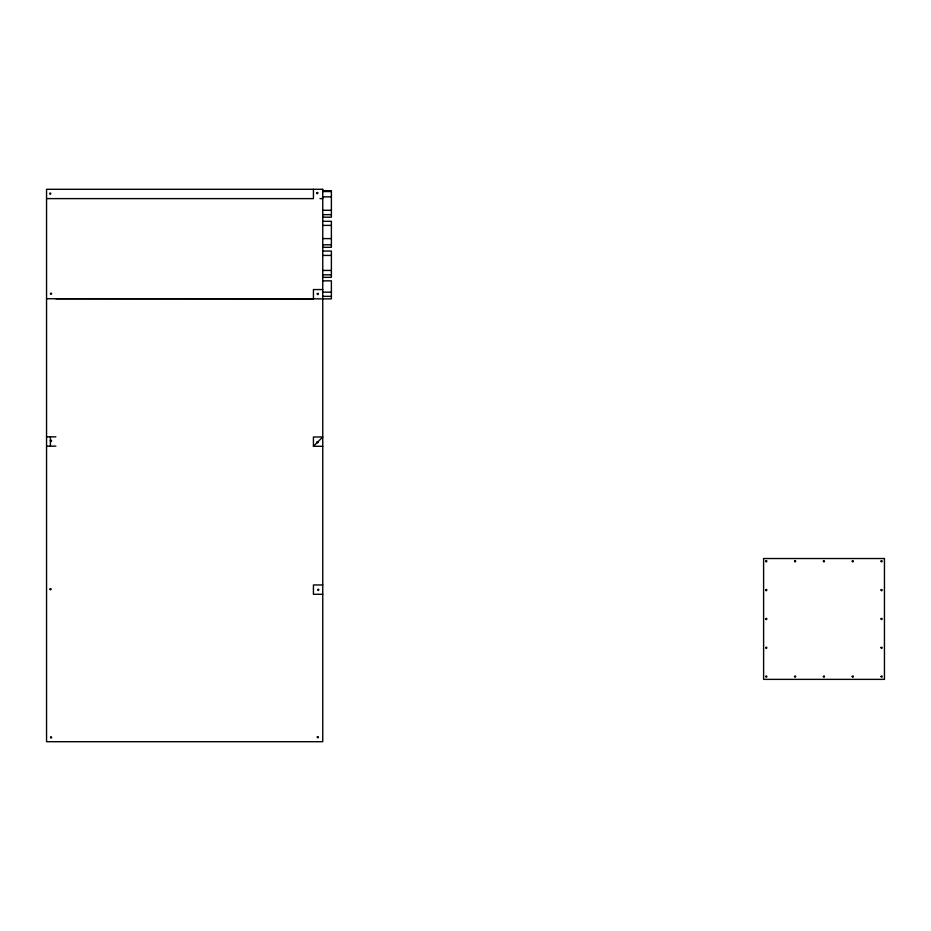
<?xml version="1.0" encoding="UTF-8"?>
<svg xmlns="http://www.w3.org/2000/svg" width="931" height="931" viewBox="0 0 931 931"><rect width="100%" height="100%" fill="white"/><g stroke="black" fill="none" stroke-linecap="round" stroke-linejoin="round"><path stroke-width="1.4" d="M313.433 446.298L322.754 436.976L313.433 436.976L313.433 446.298L322.754 446.298M322.754 190.739L331.389 190.739L331.389 217.191L322.754 217.191M322.754 191.53L331.389 191.53M322.754 196.848L331.389 196.848M46.55 198.617L313.433 198.617L313.433 189.296M319.996 198.617L322.754 198.617M322.754 210.29L331.389 210.29M322.754 214.654L331.389 214.654M322.754 221.31L331.389 221.31L331.389 247.32L322.754 247.32M322.754 225.395L331.389 225.395M322.754 238.604L331.389 238.604M322.754 244.795L331.389 244.795M322.754 251.056L331.389 251.056L331.389 277.333L322.754 277.333M322.754 255.42L331.389 255.42M322.754 270.432L331.389 270.432M322.754 274.808L331.389 274.808M322.754 280.848L331.389 280.848L331.389 298.874L46.55 298.735M322.754 289.553L313.433 289.553L313.433 298.874M322.754 292.159L331.389 292.159M322.754 296.337L331.389 296.337M55.872 298.746L313.433 298.735M46.55 436.848L55.872 436.848M46.55 446.17L55.872 446.17M322.754 584.959L313.433 584.959L313.433 594.281L322.754 594.281M50.39 436.848L50.39 446.17M49.657 193.473C50.507 196.104 51.705 191.611 49.657 193.473M50.437 293.544C51.286 296.174 52.485 291.682 50.437 293.544M50.414 440.724C51.263 443.354 52.473 438.862 50.414 440.724M49.96 589.055C50.798 591.685 52.008 587.193 49.96 589.055M50.507 737.271C51.356 739.901 52.555 735.409 50.507 737.271M316.784 192.892C317.622 195.533 318.833 191.03 316.784 192.892M317.227 293.754C318.065 296.395 319.275 291.892 317.227 293.754M317.005 442.027C317.855 444.669 319.054 440.165 317.005 442.027M317.68 589.626C318.518 592.267 319.729 587.764 317.68 589.626M317.262 737.038C318.099 739.668 319.31 735.176 317.262 737.038M765.701 561.114C766.55 563.755 767.749 559.252 765.701 561.114M765.701 589.951C766.55 592.582 767.749 588.089 765.701 589.951M765.701 618.778C766.55 621.408 767.749 616.916 765.701 618.778M765.701 647.604C766.55 650.245 767.749 645.742 765.701 647.604M765.701 676.43C766.55 679.071 767.749 674.568 765.701 676.43M794.527 561.114C795.377 563.755 796.587 559.252 794.527 561.114M794.527 676.43C795.377 679.071 796.587 674.568 794.527 676.43M823.365 561.114C824.203 563.755 825.413 559.252 823.365 561.114M823.365 676.43C824.203 679.071 825.413 674.568 823.365 676.43M852.191 561.114C853.04 563.755 854.239 559.252 852.191 561.114M852.191 676.43C853.04 679.071 854.239 674.568 852.191 676.43M881.017 561.114C881.866 563.755 883.077 559.252 881.017 561.114M881.017 589.951C881.866 592.582 883.077 588.089 881.017 589.951M881.017 618.778C881.866 621.408 883.077 616.916 881.017 618.778M881.017 647.604C881.866 650.245 883.077 645.742 881.017 647.604M881.017 676.43C881.866 679.071 883.077 674.568 881.017 676.43M322.754 189.296L46.55 189.296L46.55 741.704L322.754 741.704L322.754 189.296M884.45 558.53L763.606 558.53L763.606 679.374L884.45 679.374L884.45 558.53"/></g></svg>
